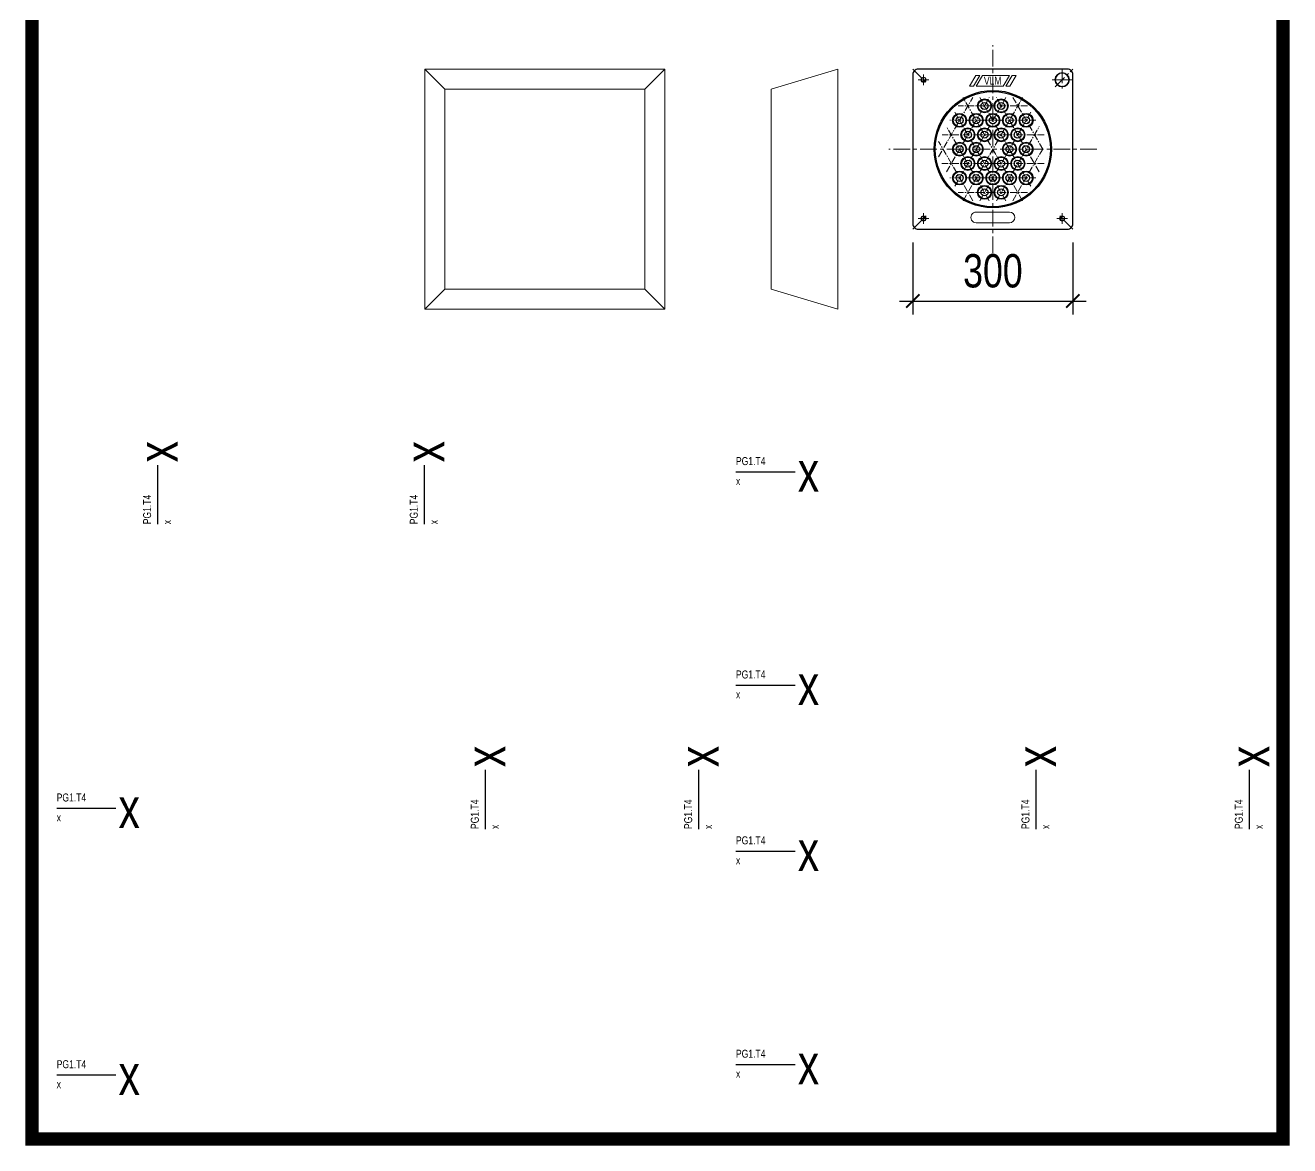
# Model space of a CAD drawing. Header units: millimetres. Extents: x 925681 to 1410834, y 71669 to 296428.
# Drawn here: x 1053906 to 1058648, y 286728 to 290929 of the extents above; entities that cross this region are included whole.
import ezdxf
from ezdxf.enums import TextEntityAlignment as Align

# ---------------------------------------------------------------- set-up
doc = ezdxf.new("R2010")
doc.units = ezdxf.units.MM
doc.header["$LTSCALE"] = 100
doc.linetypes.add('CENTER', pattern=[2, 1.25, -0.25, 0.25, -0.25])
for name, color, linetype, lineweight in [('Ap0102_dim', 145, 'Continuous', 25), ('Ap0202_T', 141, 'Continuous', 25), ('Ap0207_T', 12, 'Continuous', 25), ('Ap0208_T', 150, 'Continuous', 25), ('Ap0311_H', 8, 'Continuous', 15), ('Ap0314_Kh', 253, 'Continuous', 15), ('Ap0501-grid_steel', 61, 'CENTER', 18), ('Ap0509_SP', 140, 'Continuous', 25), ('Ap0601_BuLon', 150, 'Continuous', 13)]:
    doc.layers.add(name, color=color, linetype=linetype, lineweight=lineweight)
doc.styles.add('Ap_vn_vni.shx', font='vn_vni.shx', dxfattribs={"width": 0.8})
doc.dimstyles.new('Ap_Model', dxfattribs={"dimscale": 100, "dimtxt": 2.5, "dimasz": 1, "dimexe": 1, "dimexo": 1, "dimgap": 1, "dimtad": 1, "dimdec": 0, "dimzin": 3, "dimdsep": 46, "dimtxsty": 'Ap_vn_vni.shx', "dimblk": 'ARCHTICK', "dimcen": 1, "dimdle": 1, "dimclrd": 256, "dimclre": 256, "dimclrt": 7, "dimazin": 2, "dimtfac": 100, "dimtdec": 0, "dimtix": 1, "dimtmove": 2, "dimatfit": 2, "dimldrblk": 'OPEN30', "dimfxl": 1, "dimtolj": 1, "dimtzin": 0, "dimlwd": -1, "dimlwe": -1, "dimarcsym": 0})

# ---------------------------------------------------------------- blocks, each defined once
blk = doc.blocks.new('*U404')
at = {"layer": 'Ap0311_H', "color": 8, "linetype": 'CENTER', "ltscale": 0.2}
for p, q in [((-203.8, -28.9), (-75.5, 193.2)), ((-173.9, -85.2), (-13.2, 193.2)), ((-142.7, -139.2), (49.2, 193.2)), ((111.5, -193.2), (-111.5, 193.2)), ((-111.5, -193.2), (111.5, 193.2)), ((142.7, -139.2), (-49.2, 193.2)), ((173.9, -85.2), (13.2, 193.2)), ((187.1, 0), (75.5, 193.2)), ((129.5, 162), (-130.1, 162)), ((160.7, 108), (-160.7, 108)), ((49.2, -193.2), (-142.7, 139.2)), ((-49.2, -193.2), (142.7, 139.2)), ((191.9, 54), (-189.9, 54)), ((-13.2, -193.2), (-172.9, 83.4)), ((13.2, -193.2), (173.9, 85.2)), ((-75.5, -193.2), (-203.8, 28.9)), ((75.5, -193.2), (187.1, 0)), ((191.9, -54), (-191.9, -54)), ((160.7, -108), (-160.7, -108)), ((129.5, -162), (-130.1, -162))]:
    blk.add_line(p, q, dxfattribs=at)
at = {"layer": 'Ap0501-grid_steel', "linetype": 'CENTER', "ltscale": 0.5}
for p, q in [((0, -390), (0, 390)), ((390, 0), (-390, 0))]:
    blk.add_line(p, q, dxfattribs=at)
at = {"layer": 'Ap0509_SP', "color": 41, "linetype": 'Continuous', "ltscale": 0.5}
for centre, radius in [((-31.2, 162), 26), ((-31.2, 162), 24), ((-31.2, 162), 13), ((31.2, 162), 26), ((31.2, 162), 24), ((31.2, 162), 13), ((-124.7, 108), 26), ((-124.7, 108), 24), ((-124.7, 108), 13), ((-62.4, 108), 26), ((-62.4, 108), 24), ((-62.4, 108), 13), ((0, 108), 26), ((0, 108), 24), ((0, 108), 13), ((62.4, 108), 26), ((62.4, 108), 24), ((62.4, 108), 13), ((124.7, 108), 26), ((124.7, 108), 24), ((124.7, 108), 13), ((-93.5, 54), 26), ((-93.5, 54), 24), ((-93.5, 54), 13), ((-31.2, 54), 26), ((-31.2, 54), 24), ((-31.2, 54), 13), ((31.2, 54), 26), ((31.2, 54), 24), ((31.2, 54), 13), ((93.5, 54), 26), ((93.5, 54), 24), ((93.5, 54), 13), ((-124.7, 0), 26), ((-124.7, 0), 24), ((-124.7, 0), 13), ((-62.4, 0), 26), ((-62.4, 0), 24), ((-62.4, 0), 13), ((62.4, 0), 26), ((62.4, 0), 24), ((62.4, 0), 13), ((124.7, 0), 26), ((124.7, 0), 24), ((124.7, 0), 13), ((-93.5, -54), 26), ((-93.5, -54), 24), ((-93.5, -54), 13), ((-31.2, -54), 26), ((-31.2, -54), 24), ((-31.2, -54), 13), ((31.2, -54), 26), ((31.2, -54), 24), ((31.2, -54), 13), ((93.5, -54), 26), ((93.5, -54), 24), ((93.5, -54), 13), ((-124.7, -108), 26), ((-124.7, -108), 24), ((-62.4, -108), 26), ((-62.4, -108), 24), ((0, -108), 26), ((0, -108), 24), ((62.4, -108), 26), ((62.4, -108), 24), ((124.7, -108), 26), ((124.7, -108), 24), ((-124.7, -108), 13), ((-62.4, -108), 13), ((-31.2, -162), 26), ((-31.2, -162), 24), ((0, -108), 13), ((31.2, -162), 26), ((31.2, -162), 24), ((62.4, -108), 13), ((124.7, -108), 13), ((-31.2, -162), 13), ((31.2, -162), 13)]:
    blk.add_circle(centre, radius, dxfattribs=at)
blk = doc.blocks.new('*U401')
at = {"layer": 'Ap0311_H', "linetype": 'CENTER', "ltscale": 0.2}
for p, q in [((-150.1, 150), (-123, 122.9)), ((116.9, 116.9), (150, 150)), ((130, 148.5), (130, 111.5)), ((-140.1, 130), (-120.1, 130)), ((-130.1, 120), (-130.1, 140)), ((-150, -150), (-122.9, -122.9)), ((-140, -130), (-120, -130)), ((-130, -120), (-130, -140)), ((140.1, -130), (120.1, -130)), ((150.1, -150), (123, -122.9)), ((130.1, -120), (130.1, -140))]:
    blk.add_line(p, q, dxfattribs=at)
at = {"layer": 'Ap0311_H', "linetype": 'CENTER'}
blk.add_line((148.5, 130), (111.5, 130), dxfattribs=at)
at = {"layer": 'Ap0311_H', "linetype": 'Continuous', "ltscale": 0.5}
for points in [[(-31.9, 138), (-43.5, 118), (-36, 118), (-24.4, 138), (-31.9, 138)], [(-19.4, 138), (-31, 118), (19.4, 118), (31, 138), (-19.4, 138)], [(36, 138), (24.4, 118), (31.9, 118), (43.5, 138), (36, 138)]]:
    blk.add_lwpolyline(points, dxfattribs=at)
blk.add_lwpolyline([(-31.2, -118, 1.000006), (-31.2, -138), (31.2, -138, 1), (31.2, -118), (-31.2, -118)], format="xyb", dxfattribs=at)
at = {"layer": 'Ap0509_SP', "linetype": 'Continuous', "ltscale": 0.5}
blk.add_lwpolyline([(140, -150, 0.414214), (150, -140), (150, 140, 0.414214), (140, 150), (-140, 150, 0.414214), (-150, 140), (-150, -140, 0.414214), (-140, -150)], format="xyb", close=True, dxfattribs=at)
at = {"layer": 'Ap0509_SP'}
for radius in [110, 108]:
    blk.add_circle((0, 0), radius, dxfattribs=at)
at = {"layer": 'Ap0601_BuLon', "linetype": 'Continuous', "ltscale": 0.5}
for centre, radius in [((130, 130), 13.5), ((130, 130), 12.5), ((-130, 130), 5), ((-130, 130), 4), ((-130, -130), 5), ((-130, -130), 4), ((130, -130), 5), ((130, -130), 4)]:
    blk.add_circle(centre, radius, dxfattribs=at)
at = {"layer": 'Ap0202_T', "style": 'Ap_vn_vni.shx', "width": 0.8}
blk.add_text('VLM', height=15, dxfattribs=at).set_placement((-16.8, 120.8))
blk = doc.blocks.new('_ArchTick')
at = {"color": 0, "linetype": 'ByBlock', "const_width": 0.15}
blk.add_lwpolyline([(-0.5, -0.5), (0.5, 0.5)], dxfattribs=at)
blk = doc.blocks.new('*D405')
at = {"layer": 'Ap0102_dim', "transparency": 16777216}
for p, q in [((1057234.8, 290114.3), (1057234.8, 289844.9)), ((1057834.8, 290114.3), (1057834.8, 289844.9)), ((1057184.8, 289894.9), (1057884.8, 289894.9))]:
    blk.add_line(p, q, dxfattribs=at)
at = {"layer": 'Defpoints', "color": 0, "transparency": 16777216}
for p in [(1057234.8, 290164.3), (1057834.8, 290164.3), (1057834.8, 289894.9)]:
    blk.add_point(p, dxfattribs=at)
at = {"layer": 'Ap0102_dim', "transparency": 16777216, "xscale": 50, "yscale": 50, "zscale": 50, "rotation": 180}
blk.add_blockref('_ArchTick', (1057234.8, 289894.9), dxfattribs=at)
at = {"layer": 'Ap0102_dim', "transparency": 16777216, "xscale": 50, "yscale": 50, "zscale": 50}
blk.add_blockref('_ArchTick', (1057834.8, 289894.9), dxfattribs=at)
at = {"layer": 'Ap0102_dim', "color": 7, "transparency": 16777216, "insert": (1057534.8, 290007.4), "char_height": 125, "attachment_point": 5, "style": 'Ap_vn_vni.shx'}
blk.add_mtext('\\A1;300', dxfattribs=at)
blk = doc.blocks.new('_Open30')
for p, q in [((-1, 0.268), (0, 0)), ((0, 0), (-1, -0.268)), ((0, 0), (-1, 0))]:
    blk.add_line(p, q)
blk = doc.blocks.new('*U358')
at = {"layer": 'Ap0314_Kh'}
for points in [[(-450, -450), (450, -450), (450, 450), (-450, 450)], [(1099.5, -450), (849.5, -375), (849.5, 375), (1099.5, 450)], [(-375, -375), (375, -375), (375, 375), (-375, 375)]]:
    blk.add_lwpolyline(points, close=True, dxfattribs=at)
for points in [[(-375, 375), (-450, 450)], [(375, 375), (450, 450)], [(-375, -375), (-450, -450)], [(375, -375), (450, -450)]]:
    blk.add_lwpolyline(points, dxfattribs=at)
blk = doc.blocks.new('*U1075')
blk.add_line((-111, 0), (111, 0))
at = {"style": 'Ap_vn_vni.shx', "width": 0.8}
blk.add_attdef('CP', text='', height=150, dxfattribs=at).set_placement((120.8, 0, 40), align=Align.MIDDLE_LEFT)
at = {"layer": 'Defpoints', "color": 251, "style": 'Ap_vn_vni.shx', "width": 0.8}
for tag, p in [('THK', (120.8, 100, 40)), ('ID', (-111, 40, 40)), ('LEVEL', (-111, -35, 40))]:
    blk.add_attdef(tag, text='', height=30, dxfattribs=at).set_placement(p, align=Align.MIDDLE_LEFT)
for tag, p in [('PHI', (111, 40, 40)), ('Z', (111, -35, 40))]:
    blk.add_attdef(tag, text='', height=30, dxfattribs=at).set_placement(p, align=Align.MIDDLE_RIGHT)
blk = doc.blocks.new('*U1074')
at = {"layer": 'Ap0207_T'}
for p in [(0, 800), (0, 0)]:
    blk.add_blockref('*U1075', p, dxfattribs=at).add_auto_attribs({'ID': 'PG1.T4', 'CP': 'x', 'LEVEL': 'x'})
blk = doc.blocks.new('*U1065')
at = {"layer": 'Ap0207_T'}
for p in [(0, 0), (0, -800)]:
    blk.add_blockref('*U1075', p, dxfattribs=at).add_auto_attribs({'ID': 'PG1.T4', 'CP': 'x', 'LEVEL': 'x'})
blk = doc.blocks.new('*U1067')
at = {"layer": 'Ap0208_T', "rotation": 90}
for p in [(0, 0), (800, 0)]:
    blk.add_blockref('*U1075', p, dxfattribs=at).add_auto_attribs({'ID': 'PG1.T4', 'CP': 'x', 'LEVEL': 'x'})
blk = doc.blocks.new('*U1069')
at = {"layer": 'Ap0208_T', "rotation": 90}
for p in [(-800, 0), (0, 0)]:
    blk.add_blockref('*U1075', p, dxfattribs=at).add_auto_attribs({'ID': 'PG1.T4', 'CP': 'x', 'LEVEL': 'x'})
blk = doc.blocks.new('*U1071')
at = {"rotation": 90}
for p in [(0, 0), (1000, 0)]:
    blk.add_blockref('*U1075', p, dxfattribs=at).add_auto_attribs({'ID': 'PG1.T4', 'CP': 'x', 'LEVEL': 'x'})
blk = doc.blocks.new('*U1073')
for p in [(0, 1000), (0, 0)]:
    blk.add_blockref('*U1075', p).add_auto_attribs({'ID': 'PG1.T4', 'CP': 'x', 'LEVEL': 'x'})

msp = doc.modelspace()

# ---------------------------------------------------------------- linework, layer by layer
at = {"layer": 'Defpoints', "const_width": 50}
msp.add_lwpolyline([(1053931.4, 294666.4), (1058622.8, 294666.4), (1058622.8, 286752.9), (1053931.4, 286752.9)], close=True, dxfattribs=at)

# ---------------------------------------------------------------- block references
for name, p in [('*U404', (1057534.6, 290464.3)), ('*U1071', (1054403.1, 289168.9, -40)), ('*U1065', (1056682.3, 289254.7)), ('*U1067', (1055632, 288026.2)), ('*U1069', (1058496.9, 288026.2)), ('*U1073', (1054135.1, 286993.5, -40)), ('*U1074', (1056682.3, 287032.8))]:
    msp.add_blockref(name, p)
at = {"layer": 'Ap0102_dim', "xscale": 2, "yscale": 2, "zscale": 2}
msp.add_blockref('*U401', (1057534.6, 290464.3), dxfattribs=at)
at = {"layer": 'Ap0314_Kh'}
msp.add_blockref('*U358', (1055854, 290314.3), dxfattribs=at)

# ---------------------------------------------------------------- dimensions: what is measured, and where the dimension line sits
at = {"layer": 'Ap0102_dim'}
dim = msp.add_linear_dim(base=(1057834.8, 289894.9), p1=(1057234.8, 290164.3), p2=(1057834.8, 290164.3), dimstyle='Ap_Model', override={"dimscale": 50, "dimlfac": 0.5, "dimfxl": 50}, dxfattribs=at)
dim.commit()
dim.dimension.update_dxf_attribs({"geometry": '*D405', "text_midpoint": (1057534.8, 290007.4)})

doc.saveas('drawing.dxf')
